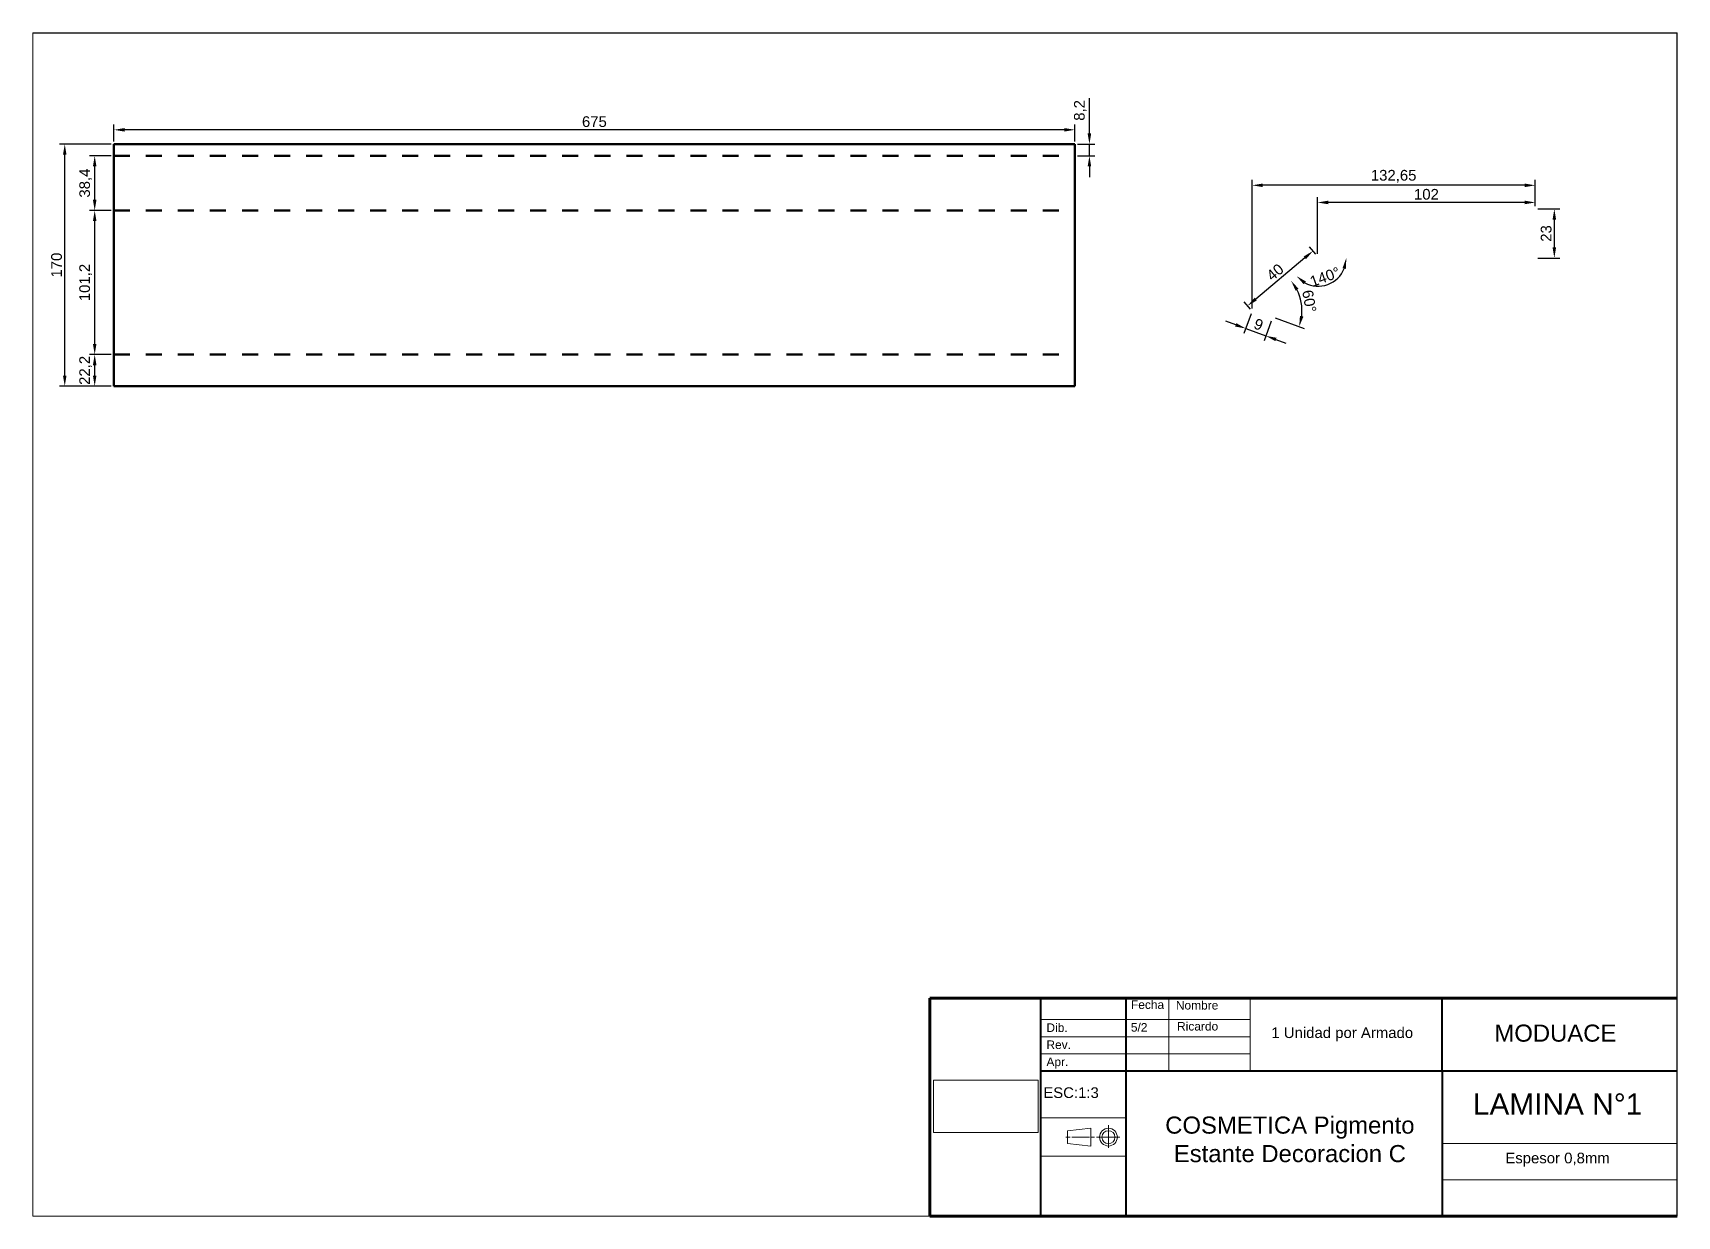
# Paper-space layout 'Decoracion C' of a CAD drawing. Header units: millimetres. Extents: x 25 to 410, y 10 to 287.
# The model-space entities are those that its viewports show. They can reach past a viewport. Long polylines and large blocks are cut down to what shows.
import ezdxf

# ---------------------------------------------------------------- set-up
doc = ezdxf.new("R2010")
doc.units = ezdxf.units.MM
doc.linetypes.add('JIS_02_1.2', pattern=[2.5, 1.25, -1.25])
doc.layers.add('logo', color=7, linetype='Continuous', lineweight=13, true_color=0xffffff)
doc.layers.add('PDF4_Texto', color=7, linetype='Continuous')
doc.layers.add('Rotulo', color=7, linetype='Continuous', lineweight=20)
doc.styles.add('Annotative', font='arial.ttf')
doc.styles.add('PDF Arial', font='arial.ttf')
doc.styles.get("Standard").update_dxf_attribs({"font": 'arial.ttf'})
doc.dimstyles.new('ISO-25', dxfattribs={"dimtxt": 2.5, "dimasz": 2.5, "dimexe": 1.25, "dimexo": 0.625, "dimtad": 1, "dimtxsty": 'Standard', "dimcen": 2.5, "dimadec": 0, "dimazin": 0, "dimtfac": 1, "dimtmove": 0, "dimatfit": 3, "dimfxl": 1, "dimarcsym": 0})
picture_1 = doc.add_image_def('image1.jpg', size_in_pixel=(62, 31))

# ---------------------------------------------------------------- blocks, each defined once
blk = doc.blocks.new('*D310')
at = {"color": 0, "lineweight": -2, "transparency": 16777216}
for p, q in [((377.42, 245.79), (382.5, 245.79)), ((381.25, 243.29), (381.25, 236.79)), ((377.42, 234.29), (382.5, 234.29))]:
    blk.add_line(p, q, dxfattribs=at)
at = {"color": 0, "transparency": 16777216}
for points in [[(380.84, 243.29), (381.67, 243.29), (381.25, 245.79)], [(380.84, 236.79), (381.67, 236.79), (381.25, 234.29)]]:
    blk.add_solid(points, dxfattribs=at)
at = {"layer": 'Defpoints', "color": 0, "transparency": 16777216}
for p in [(376.8, 245.79), (376.8, 234.29), (381.25, 234.29)]:
    blk.add_point(p, dxfattribs=at)
at = {"color": 0, "transparency": 16777216, "insert": (379.35, 240.04), "char_height": 2.5, "attachment_point": 5, "rotation": 90}
blk.add_mtext('23', dxfattribs=at)
blk = doc.blocks.new('*D311')
at = {"color": 0, "lineweight": -2, "transparency": 16777216}
for p, q in [((310.47, 222.46), (310.47, 252.57)), ((374.3, 251.32), (312.97, 251.32)), ((376.8, 246.41), (376.8, 252.57))]:
    blk.add_line(p, q, dxfattribs=at)
at = {"color": 0, "transparency": 16777216}
for points in [[(312.97, 251.73), (312.97, 250.9), (310.47, 251.32)], [(374.3, 251.73), (374.3, 250.9), (376.8, 251.32)]]:
    blk.add_solid(points, dxfattribs=at)
at = {"layer": 'Defpoints', "color": 0, "transparency": 16777216}
for p in [(310.47, 251.32), (376.8, 245.79), (310.47, 221.83)]:
    blk.add_point(p, dxfattribs=at)
at = {"color": 0, "transparency": 16777216, "insert": (343.63, 253.44), "char_height": 2.5, "attachment_point": 5}
blk.add_mtext('132,65', dxfattribs=at)
blk = doc.blocks.new('*D312')
at = {"color": 0, "lineweight": -2, "transparency": 16777216}
for p, q in [((325.39, 235.17), (323.94, 236.9)), ((322.83, 234.34), (311.34, 224.7)), ((310.07, 222.31), (308.62, 224.05))]:
    blk.add_line(p, q, dxfattribs=at)
at = {"color": 0, "transparency": 16777216}
for points in [[(322.56, 234.66), (323.09, 234.02), (324.74, 235.94)], [(311.07, 225.01), (311.6, 224.38), (309.42, 223.09)]]:
    blk.add_solid(points, dxfattribs=at)
at = {"layer": 'Defpoints', "color": 0, "transparency": 16777216}
for p in [(325.8, 234.69), (309.42, 223.09), (310.47, 221.83)]:
    blk.add_point(p, dxfattribs=at)
at = {"color": 0, "transparency": 16777216, "insert": (315.86, 230.97), "char_height": 2.5, "attachment_point": 5, "rotation": 40}
blk.add_mtext('40', dxfattribs=at)
blk = doc.blocks.new('*D313')
at = {"color": 0, "lineweight": -2, "transparency": 16777216}
for p, q in [((306.66, 218.65), (304.31, 219.5)), ((310.26, 221.24), (308.58, 216.62)), ((314.96, 219.53), (313.28, 214.91)), ((309, 217.79), (313.7, 216.08)), ((316.05, 215.23), (318.4, 214.37))]:
    blk.add_line(p, q, dxfattribs=at)
at = {"color": 0, "transparency": 16777216}
for points in [[(306.8, 219.04), (306.51, 218.26), (309, 217.79)], [(316.2, 215.62), (315.91, 214.84), (313.7, 216.08)]]:
    blk.add_solid(points, dxfattribs=at)
at = {"layer": 'Defpoints', "color": 0, "transparency": 16777216}
for p in [(310.47, 221.83), (315.17, 220.12), (313.7, 216.08)]:
    blk.add_point(p, dxfattribs=at)
at = {"color": 0, "transparency": 16777216, "insert": (312, 218.73), "char_height": 2.5, "attachment_point": 5, "rotation": 340}
blk.add_mtext('9', dxfattribs=at)
blk = doc.blocks.new('*D314')
at = {"color": 0, "lineweight": -2, "transparency": 16777216}
blk.add_line((315.9, 220.28), (322.68, 217.81), dxfattribs=at)
blk.add_arc((311.26, 221.97), 10.91, 353.1634, 26.8366, dxfattribs=at)
at = {"color": 0, "transparency": 16777216}
for points in [[(320.65, 226.66), (321.34, 227.12), (319.62, 228.98)], [(322.5, 220.58), (321.69, 220.77), (321.51, 218.24)]]:
    blk.add_solid(points, dxfattribs=at)
at = {"layer": 'Defpoints', "color": 0, "transparency": 16777216}
for p in [(325.94, 234.29), (311.26, 221.97), (311.26, 221.97), (315.31, 220.5), (322.17, 221.97)]:
    blk.add_point(p, dxfattribs=at)
at = {"color": 0, "transparency": 16777216, "insert": (323.87, 224.19), "char_height": 2.5, "attachment_point": 5, "rotation": 280}
blk.add_mtext('60°', dxfattribs=at)
blk = doc.blocks.new('*D315')
at = {"color": 0, "lineweight": -2, "transparency": 16777216}
blk.add_arc((325.94, 234.29), 6.59, 241.8645, 338.1355, dxfattribs=at)
at = {"color": 0, "transparency": 16777216}
for points in [[(331.65, 231.91), (332.47, 231.75), (332.53, 234.29)], [(322.57, 228.15), (323.1, 228.8), (320.89, 230.05)]]:
    blk.add_solid(points, dxfattribs=at)
at = {"layer": 'Defpoints', "color": 0, "transparency": 16777216}
for p in [(325.94, 234.29), (325.94, 234.29), (376.8, 234.29), (325.56, 227.71), (311.26, 221.97)]:
    blk.add_point(p, dxfattribs=at)
at = {"color": 0, "transparency": 16777216, "insert": (327.55, 229.88), "char_height": 2.5, "attachment_point": 5, "rotation": 20}
blk.add_mtext('140°', dxfattribs=at)
blk = doc.blocks.new('*D316')
at = {"color": 0, "lineweight": -2, "transparency": 16777216}
for p, q in [((325.8, 235.31), (325.8, 248.55)), ((374.3, 247.3), (328.3, 247.3)), ((376.8, 246.41), (376.8, 248.55))]:
    blk.add_line(p, q, dxfattribs=at)
at = {"color": 0, "transparency": 16777216}
for points in [[(328.3, 247.72), (328.3, 246.89), (325.8, 247.3)], [(374.3, 247.72), (374.3, 246.89), (376.8, 247.3)]]:
    blk.add_solid(points, dxfattribs=at)
at = {"layer": 'Defpoints', "color": 0, "transparency": 16777216}
for p in [(325.8, 247.3), (376.8, 245.79), (325.8, 234.69)]:
    blk.add_point(p, dxfattribs=at)
at = {"color": 0, "transparency": 16777216, "insert": (351.3, 249.2), "char_height": 2.5, "attachment_point": 5}
blk.add_mtext('102', dxfattribs=at)
blk = doc.blocks.new('*D317')
at = {"color": 0, "lineweight": -2, "transparency": 16777216}
for p, q in [((43.35, 245.43), (38.22, 245.43)), ((39.47, 214.19), (39.47, 242.93)), ((43.35, 211.69), (38.22, 211.69))]:
    blk.add_line(p, q, dxfattribs=at)
at = {"color": 0, "transparency": 16777216}
for points in [[(39.06, 242.93), (39.89, 242.93), (39.47, 245.43)], [(39.06, 214.19), (39.89, 214.19), (39.47, 211.69)]]:
    blk.add_solid(points, dxfattribs=at)
at = {"layer": 'Defpoints', "color": 0, "transparency": 16777216}
for p in [(39.47, 245.43), (43.98, 245.43), (43.98, 211.69)]:
    blk.add_point(p, dxfattribs=at)
at = {"color": 0, "transparency": 16777216, "insert": (37.35, 228.56), "char_height": 2.5, "attachment_point": 5, "rotation": 90}
blk.add_mtext('101,2', dxfattribs=at)
blk = doc.blocks.new('*D318')
at = {"color": 0, "lineweight": -2, "transparency": 16777216}
for p, q in [((43.35, 258.23), (38.22, 258.23)), ((39.47, 247.93), (39.47, 255.73)), ((43.35, 245.43), (38.22, 245.43))]:
    blk.add_line(p, q, dxfattribs=at)
at = {"color": 0, "transparency": 16777216}
for points in [[(39.06, 255.73), (39.89, 255.73), (39.47, 258.23)], [(39.06, 247.93), (39.89, 247.93), (39.47, 245.43)]]:
    blk.add_solid(points, dxfattribs=at)
at = {"layer": 'Defpoints', "color": 0, "transparency": 16777216}
for p in [(39.47, 258.23), (43.98, 258.23), (43.98, 245.43)]:
    blk.add_point(p, dxfattribs=at)
at = {"color": 0, "transparency": 16777216, "insert": (37.35, 251.83), "char_height": 2.5, "attachment_point": 5, "rotation": 90}
blk.add_mtext('38,4', dxfattribs=at)
blk = doc.blocks.new('*D319')
at = {"color": 0, "lineweight": -2, "transparency": 16777216}
for p, q in [((43.35, 211.69), (38.22, 211.69)), ((39.47, 206.79), (39.47, 209.19)), ((43.35, 204.29), (38.22, 204.29))]:
    blk.add_line(p, q, dxfattribs=at)
at = {"color": 0, "transparency": 16777216}
for points in [[(39.06, 209.19), (39.89, 209.19), (39.47, 211.69)], [(39.06, 206.79), (39.89, 206.79), (39.47, 204.29)]]:
    blk.add_solid(points, dxfattribs=at)
at = {"layer": 'Defpoints', "color": 0, "transparency": 16777216}
for p in [(39.47, 211.69), (43.98, 211.69), (43.98, 204.29)]:
    blk.add_point(p, dxfattribs=at)
at = {"color": 0, "transparency": 16777216, "insert": (37.35, 207.99), "char_height": 2.5, "attachment_point": 5, "rotation": 90}
blk.add_mtext('22,2', dxfattribs=at)
blk = doc.blocks.new('*D320')
at = {"color": 0, "lineweight": -2, "transparency": 16777216}
for p, q in [((272.39, 263.46), (272.39, 271.74)), ((269.6, 260.96), (273.64, 260.96)), ((269.6, 258.23), (273.64, 258.23)), ((272.39, 258.23), (272.39, 260.96)), ((272.39, 255.73), (272.39, 253.23))]:
    blk.add_line(p, q, dxfattribs=at)
at = {"color": 0, "transparency": 16777216}
for points in [[(271.97, 263.46), (272.8, 263.46), (272.39, 260.96)], [(271.97, 255.73), (272.8, 255.73), (272.39, 258.23)]]:
    blk.add_solid(points, dxfattribs=at)
at = {"layer": 'Defpoints', "color": 0, "transparency": 16777216}
for p in [(268.98, 260.96), (268.98, 258.23), (272.39, 260.96)]:
    blk.add_point(p, dxfattribs=at)
at = {"color": 0, "transparency": 16777216, "insert": (270.26, 268.85), "char_height": 2.5, "attachment_point": 5, "rotation": 90}
blk.add_mtext('8,2', dxfattribs=at)
blk = doc.blocks.new('*D321')
at = {"color": 0, "lineweight": -2, "transparency": 16777216}
for p, q in [((43.98, 261.58), (43.98, 265.56)), ((266.48, 264.31), (46.48, 264.31)), ((268.98, 261.58), (268.98, 265.56))]:
    blk.add_line(p, q, dxfattribs=at)
at = {"color": 0, "transparency": 16777216}
for points in [[(46.48, 264.72), (46.48, 263.89), (43.98, 264.31)], [(266.48, 264.72), (266.48, 263.89), (268.98, 264.31)]]:
    blk.add_solid(points, dxfattribs=at)
at = {"layer": 'Defpoints', "color": 0, "transparency": 16777216}
for p in [(43.98, 264.31), (43.98, 260.96), (268.98, 260.96)]:
    blk.add_point(p, dxfattribs=at)
at = {"color": 0, "transparency": 16777216, "insert": (156.48, 266.21), "char_height": 2.5, "attachment_point": 5}
blk.add_mtext('675', dxfattribs=at)
blk = doc.blocks.new('*D322')
at = {"color": 0, "lineweight": -2, "transparency": 16777216}
for p, q in [((43.35, 260.96), (31.21, 260.96)), ((32.46, 206.79), (32.46, 258.46)), ((43.35, 204.29), (31.21, 204.29))]:
    blk.add_line(p, q, dxfattribs=at)
at = {"color": 0, "transparency": 16777216}
for points in [[(32.04, 258.46), (32.87, 258.46), (32.46, 260.96)], [(32.04, 206.79), (32.87, 206.79), (32.46, 204.29)]]:
    blk.add_solid(points, dxfattribs=at)
at = {"layer": 'Defpoints', "color": 0, "transparency": 16777216}
for p in [(32.46, 260.96), (43.98, 260.96), (43.98, 204.29)]:
    blk.add_point(p, dxfattribs=at)
at = {"color": 0, "transparency": 16777216, "insert": (30.55, 232.63), "char_height": 2.5, "attachment_point": 5, "rotation": 90}
blk.add_mtext('170', dxfattribs=at)

msp = doc.modelspace()

# ---------------------------------------------------------------- linework, layer by layer
at = {"lineweight": 50}
for p, q in [((6806.2, 1292.5), (6806.2, 1300.7)), ((6806.2, 1300.7), (7481.2, 1300.7)), ((7481.2, 1292.5), (7481.2, 1300.7)), ((6806.2, 1254.1), (6806.2, 1292.5)), ((7481.2, 1254.1), (7481.2, 1292.5))]:
    msp.add_line(p, q, dxfattribs=at)
at = {"linetype": 'JIS_02_1.2', "lineweight": 50}
msp.add_line((6806.2, 1292.5), (7481.2, 1292.5), dxfattribs=at)
at = {"linetype": 'JIS_02_1.2', "lineweight": 50, "extrusion": (1, -1.83697e-16, -1.83697e-16)}
for p, q in [((6806.2, 1254.1), (7481.2, 1254.1)), ((6806.2, 1152.9), (7481.2, 1152.9))]:
    msp.add_line(p, q, dxfattribs=at)
at = {"lineweight": 50, "extrusion": (1, -1.83697e-16, -1.83697e-16)}
for p, q in [((6806.2, 1152.9), (6806.2, 1254.1)), ((7481.2, 1152.9), (7481.2, 1254.1)), ((6806.2, 1130.7), (6806.2, 1152.9)), ((7481.2, 1130.7), (7481.2, 1152.9)), ((6806.2, 1130.7), (7481.2, 1130.7))]:
    msp.add_line(p, q, dxfattribs=at)

psp = doc.layouts.new('Decoracion C')

# ---------------------------------------------------------------- linework, layer by layer
for p in [(25, 287), (410, 10)]:
    psp.add_line(p, (410, 287))
at = {"layer": 'Rotulo', "lineweight": 60}
for p, q in [((235, 10), (235, 61)), ((235, 61), (410, 61)), ((235, 10), (235, 61)), ((235, 10), (410, 10))]:
    psp.add_line(p, q, dxfattribs=at)
at = {"layer": 'Rotulo', "lineweight": 40}
for p, q in [((261, 10), (261, 61)), ((281, 10), (281, 61)), ((355, 44), (355, 61)), ((261, 44), (410, 44)), ((355, 44), (355, 10))]:
    psp.add_line(p, q, dxfattribs=at)
at = {"layer": 'Rotulo', "lineweight": 20}
for p, q in [((291, 44), (291, 61)), ((310, 44), (310, 61)), ((261, 33), (281, 33)), ((355, 27), (410, 27)), ((261, 24), (281, 24)), ((355, 18.5), (410, 18.5))]:
    psp.add_line(p, q, dxfattribs=at)
at = {"layer": 'Rotulo'}
for p, q in [((261, 56), (310, 56)), ((261, 52), (310, 52)), ((261, 48), (310, 48)), ((276.8501, 31.3252), (276.8501, 25.977)), ((267.8627, 28.4819), (266.8632, 28.4819)), ((267.2757, 29.9978), (272.7188, 30.5578)), ((267.2757, 29.9978), (267.2757, 26.9659)), ((267.2757, 26.9659), (272.7188, 26.4059)), ((268.268, 28.4819), (272.4371, 28.4819)), ((272.7188, 30.5578), (272.7188, 26.4059)), ((273.6027, 28.4819), (272.7267, 28.4819)), ((274.0265, 28.4819), (279.5091, 28.4819)), ((410, 10), (25, 10))]:
    psp.add_line(p, q, dxfattribs=at)
for radius in [2.0759, 1.5159]:
    psp.add_circle((276.8501, 28.4819), radius, dxfattribs=at)

# ---------------------------------------------------------------- texts
at = {"insert": (381.9978, 23.2259), "char_height": 2.5, "attachment_point": 5}
psp.add_mtext_dynamic_manual_height_columns('Espesor 0,8mm', width=55, gutter_width=12.5, heights=[0], dxfattribs=at)
at = {"layer": 'PDF4_Texto', "insert": (331.5904, 52.5649), "char_height": 2.500015, "width": 31.969617, "attachment_point": 5, "style": 'PDF Arial'}
psp.add_mtext('1 Unidad por Armado', dxfattribs=at)
at = {"layer": 'PDF4_Texto', "insert": (319.3233, 27.9436), "char_height": 4.000023, "attachment_point": 5, "style": 'PDF Arial'}
psp.add_mtext('COSMETICA Pigmento\\PEstante Decoracion C', dxfattribs=at)
at = {"layer": 'Rotulo', "attachment_point": 1}
for s, insert, char_height, width in [('{\\fArial|b0|i0|c0|p0;\\H0.6667x;Fecha}', (282.1199, 60.5), 3, 19.13511), ('{\\fArial|b0|i0|c0|p0;\\H0.6667x;Nombre}', (292.6299, 60.3589), 3, 19.13511), ('{\\fArial|b0|i0|c0|p0;Dib.}', (262.3269, 55.1166), 2, 18.575986), ('5/2', (282.0949, 55.1912), 2, 36.644615), ('Ricardo', (292.9138, 55.4433), 2, 36.644615), ('{\\fArial|b0|i0|c0|p0;MODUACE}', (367.2239, 54.8416), 4, 58.901736), ('{\\fArial|b0|i0|c0|p0;Rev.}', (262.3269, 51.1166), 2, 18.575986), ('{\\fArial|b0|i0|c0|p0;Apr.}', (262.3269, 47.1166), 2, 18.575986), ('ESC:1:3', (261.5864, 40.1521), 2.5, 17.499369)]:
    psp.add_mtext(s, dxfattribs=dict(at, insert=insert, char_height=char_height, width=width))
at = {"layer": 'Rotulo', "insert": (362.1798, 38.7143), "char_height": 5, "width": 53.740761, "attachment_point": 1, "style": 'Annotative'}
psp.add_mtext('\\pxql;LAMINA N°1', dxfattribs=at)

# ---------------------------------------------------------------- dimensions: what is measured, and where the dimension line sits
for base, p1, p2, override, picture, middle in [((272.3851, 260.9587), (268.9797, 258.2254), (268.9797, 260.9587), {"dimlfac": -3}, '*D320', (270.2577, 268.8484)), ((32.4562, 260.9587), (43.9797, 204.292), (43.9797, 260.9587), {"dimlfac": -3}, '*D322', (30.5548, 232.6254)), ((39.4726, 258.2254), (43.9797, 245.4254), (43.9797, 258.2254), {"dimlfac": -3}, '*D318', (37.3453, 251.8254)), ((39.4726, 245.4254), (43.9797, 211.692), (43.9797, 245.4254), {"dimlfac": -3}, '*D317', (37.3453, 228.5587)), ((381.252, 234.2873), (376.7954, 245.7873), (376.7954, 234.2873), {"dimlfac": -2}, '*D310', (379.3497, 240.0373))]:
    dim = psp.add_linear_dim(base=base, p1=p1, p2=p2, angle=90, dimstyle='ISO-25', override=override)
    dim.commit()
    dim.dimension.update_dxf_attribs({"geometry": picture, "text_midpoint": middle})
for base, p1, p2, override, picture, middle in [((43.9797, 264.3079), (268.9797, 260.9587), (43.9797, 260.9587), {"dimlfac": -3}, '*D321', (156.4797, 266.2094)), ((325.7954, 247.3018), (376.7954, 245.7873), (325.7954, 234.6873), {"dimlfac": -2}, '*D316', (351.2954, 249.2032))]:
    dim = psp.add_linear_dim(base=base, p1=p1, p2=p2, dimstyle='ISO-25', override=override)
    dim.commit()
    dim.dimension.update_dxf_attribs({"geometry": picture, "text_midpoint": middle})
dim = psp.add_linear_dim(base=(310.4746, 251.3156), p1=(376.7954, 245.7873), p2=(310.4746, 221.8316), text='132,65', dimstyle='ISO-25', override={"dimlfac": -2})
dim.commit()
dim.dimension.update_dxf_attribs({"geometry": '*D311', "text_midpoint": (343.635, 253.443)})
dim = psp.add_aligned_dim(p1=(325.7954, 234.6873), p2=(310.4746, 221.8316), distance=-1.6405, dimstyle='ISO-25', override={"dimlfac": -2})
dim.commit()
dim.dimension.update_dxf_attribs({"geometry": '*D312', "text_midpoint": (315.8583, 230.9727)})
for base, line1, line2, picture, middle in [((322.168, 221.9705), ((311.2624, 221.9705), (325.941, 234.2873)), ((315.3098, 220.4974), (311.2624, 221.9705)), '*D314', (323.8749, 224.1944)), ((325.5578, 227.7073), ((325.941, 234.2873), (376.7954, 234.2873)), ((311.2624, 221.9705), (325.941, 234.2873)), '*D315', (327.545, 229.8804))]:
    dim = psp.add_angular_dim_2l(base=base, line1=line1, line2=line2, dimstyle='ISO-25')
    dim.commit()
    dim.dimension.update_dxf_attribs({"geometry": picture, "text_midpoint": middle})
dim = psp.add_aligned_dim(p1=(310.4746, 221.8316), p2=(315.173, 220.1215), distance=-4.2968, text='9', dimstyle='ISO-25', override={"dimlfac": -2})
dim.commit()
dim.dimension.update_dxf_attribs({"geometry": '*D313', "text_midpoint": (312.0045, 218.7256)})
dim = psp.add_linear_dim(base=(39.4726, 211.692), p1=(43.9797, 204.292), p2=(43.9797, 211.692), angle=90, dimstyle='ISO-25', override={"dimlfac": -3})
dim.commit()
dim.dimension.update_dxf_attribs({"geometry": '*D319', "text_midpoint": (39.4726, 207.992), "dimtype": 160})

# ---------------------------------------------------------------- pictures from other files: only their frames are drawn
at = {"layer": 'logo'}
image = psp.add_image(picture_1, insert=(235.9068, 29.6084), size_in_units=(24.4925, 12.2462), dxfattribs=at)
image.dxf.flags = 7

# ---------------------------------------------------------------- viewports
at = {"layer": '0'}
psp.add_viewport(center=(217.5, 148.5), size=(385, 277), view_center_point=(7326.8049, 963.2772), view_height=831.000042, dxfattribs=at)

doc.saveas('drawing.dxf')
